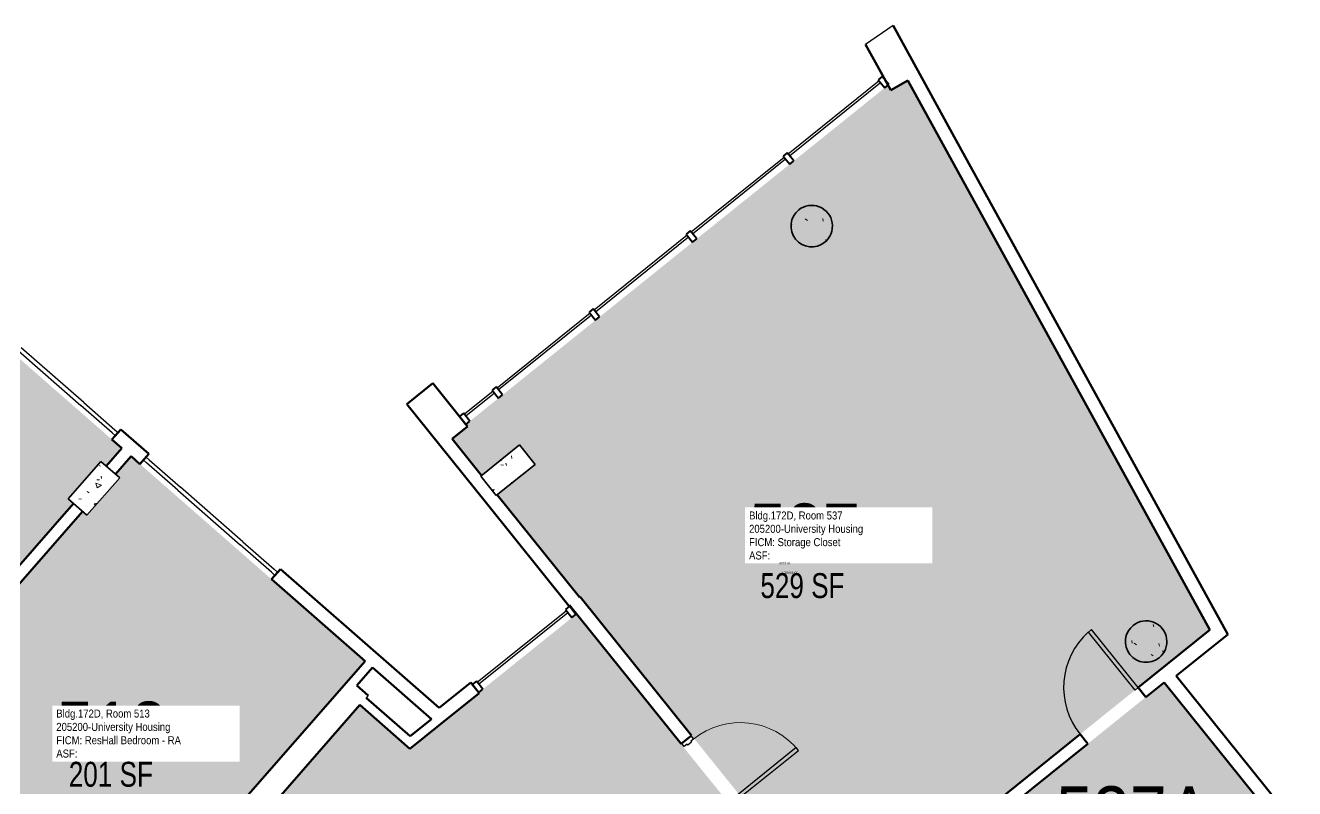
# Model space of a CAD drawing. Extents: x 69237155 to 69239788, y 27657308 to 27659623.
# Drawn here: x 69238387 to 69238999, y 27658619 to 27658987 of the extents above; entities that cross this region are included whole.
import ezdxf
from ezdxf.enums import TextEntityAlignment as Align

# ---------------------------------------------------------------- set-up
doc = ezdxf.new("R2010")
doc.units = 0
doc.header["$LTSCALE"] = 100
doc.header["$MEASUREMENT"] = 0
for name, color, linetype in [('A-COLS', 5, 'CONTINUOUS'), ('A-DOOR', 2, 'CONTINUOUS'), ('A-GLAZ', 1, 'CONTINUOUS'), ('A-IDEN-RNUM', 7, 'CONTINUOUS'), ('A-IDEN-SNUM', 4, 'CONTINUOUS'), ('A-IDEN-VNUM', 4, 'CONTINUOUS'), ('A-WALL', 5, 'CONTINUOUS'), ('AREA-TEXT', 3, 'CONTINUOUS'), ('Rooms-Category-Color', 7, 'CONTINUOUS'), ('Rooms-College-Color', 7, 'CONTINUOUS'), ('Rooms-Department-Color', 7, 'CONTINUOUS'), ('Rooms-Division-Color', 7, 'CONTINUOUS'), ('Rooms-Information', 7, 'CONTINUOUS')]:
    doc.layers.add(name, color=color, linetype=linetype)
doc.styles.add('CP_AREA', font='arial.ttf', dxfattribs={"height": 15})
doc.styles.add('CP_ROOMSNUMBER', font='arial.ttf', dxfattribs={"height": 1})
doc.styles.add('CP_ROOMVNUMBER', font='arial.ttf', dxfattribs={"width": 0.85, "height": 0.075})

# ---------------------------------------------------------------- blocks, each defined once
blk = doc.blocks.new('08_Single-Flush - 08 Door_Single-Flush  3_-0_ x 7_-0_ NO RATING-6385520-LEVEL 5')
at = {"layer": 'A-DOOR', "color": 7}
for p, q in [((16, 2.94), (16, 38.88)), ((18, 38.88), (16, 38.88)), ((18, 2.94), (18, 38.88)), ((18, 2.94), (16, 2.94))]:
    blk.add_line(p, q, dxfattribs=at)
at = {"layer": 'A-DOOR', "lineweight": 25}
blk.add_arc((18, 2.94), 36, 93.18474, 180, dxfattribs=at)

msp = doc.modelspace()

# ---------------------------------------------------------------- hatches: boundary and pattern name
at = {"layer": 'A-COLS', "lineweight": 5}
h = msp.add_hatch(dxfattribs=at)
h.set_pattern_fill('FP_3', color=256, angle=-51.2071, style=0, pattern_type=2)
h.set_pattern_definition([(8.793, (69237985.664, 27658391.619), (19.1337, -19.9577), [2.88, -31.68]), (313.793, (69237985.664, 27658391.62), (15.0201, 25.2405), [2.304, -25.344]), (59.244, (69237987.257, 27658389.955), (34.1539, 5.28216), [2.448, -26.924]), (4.977, (69237990.723, 27658397.397), (26.6445, -31.7803), [4.32, -47.52]), (55.429, (69237992.943, 27658394.748), (51.6444, 4.4977), [3.671, -40.386]), (309.977, (69237990.723, 27658397.397), (51.6445, 4.4976), [3.456, -38.016]), (339.793, (69237992.347, 27658393.423), (7.059, -26.7316), [2.88, -31.68]), (284.793, (69237992.347, 27658393.423), (25.3737, 14.7939), [2.304, -25.344]), (30.244, (69237992.935, 27658391.195), (32.4325, -11.93826), [2.448, -26.924]), (356.2929, (69237985.664, 27658391.619), (8.77226, 9.3093), [1.267, -23.77, 1.267, -24.461, -25.44]), (356.2929, (69237985.664, 27658391.619), (8.77226, 9.3093), [-50.765, 1.267, -24.173]), (326.2929, (69237985.664, 27658391.619), (17.57708, 4.7394), [1.267, -13.402, 1.267, -23.194, -9.696]), (326.2929, (69237985.664, 27658391.619), (17.57708, 4.7394), [-39.13, 1.267, -8.429]), (286.2929, (69237979.221, 27658397.26), (14.85184, -14.15585), [1.267, -8.333, 1.267, -28.685, -39.744]), (286.2929, (69237979.221, 27658397.26), (14.85184, -14.15585), [-39.552, 1.267, -38.477]), (276.293, (69237976.332, 27658399.79), (19.3809, -11.8611), [1.267, -11.213, 1.267, -18.624, -28.224]), (276.293, (69237976.332, 27658399.79), (19.3809, -11.8611), [-32.371, 1.267, -26.957])])
h.paths.add_polyline_path([(69238758.76, 27658883.61), (69238760.38, 27658882.29), (69238762.23, 27658881.33), (69238764.25, 27658880.78), (69238766.34, 27658880.66), (69238768.41, 27658880.98), (69238770.36, 27658881.73), (69238772.12, 27658882.86), (69238773.6, 27658884.33), (69238774.75, 27658886.08), (69238775.5, 27658888.03), (69238775.84, 27658890.09), (69238775.73, 27658892.18), (69238775.2, 27658894.2), (69238774.26, 27658896.07), (69238772.95, 27658897.7), (69238771.33, 27658899.02), (69238769.47, 27658899.98), (69238767.45, 27658900.52), (69238765.36, 27658900.64), (69238763.3, 27658900.32), (69238761.34, 27658899.58), (69238759.59, 27658898.45), (69238758.1, 27658896.97), (69238756.96, 27658895.22), (69238756.2, 27658893.28), (69238755.87, 27658891.21), (69238755.97, 27658889.12), (69238756.5, 27658887.1), (69238757.45, 27658885.24), (69238758.49, 27658883.93)], flags=0)
h = msp.add_hatch(dxfattribs=at)
h.set_pattern_fill('FP_2', color=256, angle=-51.2071, style=0, pattern_type=2)
h.set_pattern_definition([(8.793, (69237985.663, 27658391.618), (19.1337, -19.9577), [2.88, -31.68]), (313.793, (69237985.663, 27658391.618), (15.0201, 25.2405), [2.304, -25.344]), (59.244, (69237987.258, 27658389.955), (34.1539, 5.2822), [2.448, -26.924]), (4.977, (69237990.722, 27658397.396), (26.6445, -31.7803), [4.32, -47.52]), (55.429, (69237992.943, 27658394.748), (51.6444, 4.4977), [3.671, -40.386]), (309.977, (69237990.72, 27658397.396), (51.6445, 4.4976), [3.456, -38.016]), (339.793, (69237992.347, 27658393.421), (7.059, -26.7316), [2.88, -31.68]), (284.793, (69237992.347, 27658393.421), (25.3737, 14.7939), [2.304, -25.344]), (30.244, (69237992.935, 27658391.194), (32.4325, -11.9383), [2.448, -26.924]), (356.2929, (69237985.663, 27658391.618), (8.77226, 9.3093), [1.267, -23.77, 1.267, -24.461, -25.44]), (356.2929, (69237985.663, 27658391.618), (8.77226, 9.3093), [-50.765, 1.267, -24.173]), (326.293, (69237985.663, 27658391.618), (17.57708, 4.7394), [1.267, -13.402, 1.267, -23.194, -9.696]), (326.293, (69237985.663, 27658391.618), (17.57708, 4.7394), [-39.13, 1.267, -8.429]), (286.2929, (69237979.221, 27658397.26), (14.85184, -14.15585), [1.267, -8.333, 1.267, -28.685, -39.744]), (286.2929, (69237979.221, 27658397.26), (14.85184, -14.15585), [-39.552, 1.267, -38.477]), (276.293, (69237976.331, 27658399.79), (19.3809, -11.8611), [1.267, -11.213, 1.267, -18.624, -28.224]), (276.293, (69237976.331, 27658399.79), (19.3809, -11.8611), [-32.371, 1.267, -26.957])])
h.paths.add_polyline_path([(69238613.83, 27658760.74), (69238632.53, 27658775.78), (69238625.02, 27658785.13), (69238606.31, 27658770.1), (69238613.17, 27658761.56)], flags=0)
h = msp.add_hatch(dxfattribs=at)
h.set_pattern_fill('FP_16', color=256, angle=-41.2071, style=0, pattern_type=2)
h.set_pattern_definition([(8.793, (69237985.663, 27658391.618), (19.1337, -19.9577), [2.88, -31.68]), (313.793, (69237985.663, 27658391.618), (15.0201, 25.2405), [2.304, -25.344]), (59.244, (69237987.257, 27658389.955), (34.1539, 5.2822), [2.448, -26.924]), (4.977, (69237990.723, 27658397.396), (26.6445, -31.7803), [4.32, -47.52]), (55.429, (69237992.943, 27658394.748), (51.6444, 4.4977), [3.671, -40.386]), (309.977, (69237990.723, 27658397.396), (51.6445, 4.4976), [3.456, -38.016]), (339.793, (69237992.347, 27658393.422), (7.059, -26.7316), [2.88, -31.68]), (284.793, (69237992.347, 27658393.422), (25.3737, 14.7939), [2.304, -25.344]), (30.244, (69237992.935, 27658391.195), (32.4325, -11.9383), [2.448, -26.924]), (356.293, (69237985.663, 27658391.618), (8.77226, 9.3093), [1.267, -23.77, 1.267, -24.461, -25.44]), (356.293, (69237985.663, 27658391.618), (8.77226, 9.3093), [-50.765, 1.267, -24.173]), (326.293, (69237985.663, 27658391.618), (17.5771, 4.7394), [1.267, -13.402, 1.267, -23.194, -9.696]), (326.293, (69237985.663, 27658391.618), (17.5771, 4.7394), [-39.13, 1.267, -8.429]), (286.293, (69237979.221, 27658397.26), (14.85184, -14.15585), [1.267, -8.333, 1.267, -28.685, -39.744]), (286.293, (69237979.221, 27658397.26), (14.85184, -14.15585), [-39.552, 1.267, -38.477]), (276.293, (69237976.332, 27658399.79), (19.3809, -11.8611), [1.267, -11.213, 1.267, -18.624, -28.224]), (276.293, (69237976.332, 27658399.79), (19.3809, -11.8611), [-32.371, 1.267, -26.957])])
h.paths.add_polyline_path([(69238407.49, 27658759.11), (69238416.52, 27658751.2), (69238432.33, 27658769.26), (69238423.3, 27658777.16), (69238416.3, 27658769.17)], flags=0)
h = msp.add_hatch(dxfattribs=at)
h.set_pattern_fill('FP_4', color=256, angle=-51.2071, style=0, pattern_type=2)
h.set_pattern_definition([(8.793, (69237985.664, 27658391.619), (19.1337, -19.9577), [2.88, -31.68]), (313.793, (69237985.664, 27658391.619), (15.0201, 25.2405), [2.304, -25.344]), (59.244, (69237987.257, 27658389.955), (34.1539, 5.28216), [2.448, -26.924]), (4.977, (69237990.723, 27658397.397), (26.6445, -31.7803), [4.32, -47.52]), (55.429, (69237992.943, 27658394.75), (51.6444, 4.4977), [3.671, -40.386]), (309.977, (69237990.723, 27658397.397), (51.6445, 4.4976), [3.456, -38.016]), (339.793, (69237992.347, 27658393.422), (7.059, -26.7316), [2.88, -31.68]), (284.793, (69237992.347, 27658393.422), (25.3737, 14.7939), [2.304, -25.344]), (30.244, (69237992.935, 27658391.195), (32.4325, -11.93826), [2.448, -26.924]), (356.2929, (69237985.664, 27658391.619), (8.77226, 9.3093), [1.267, -23.77, 1.267, -24.461, -25.44]), (356.2929, (69237985.664, 27658391.619), (8.77226, 9.3093), [-50.765, 1.267, -24.173]), (326.2929, (69237985.664, 27658391.619), (17.57708, 4.7394), [1.267, -13.402, 1.267, -23.194, -9.696]), (326.2929, (69237985.664, 27658391.619), (17.57708, 4.7394), [-39.13, 1.267, -8.429]), (286.2929, (69237979.221, 27658397.26), (14.85184, -14.15585), [1.267, -8.333, 1.267, -28.685, -39.744]), (286.2929, (69237979.221, 27658397.26), (14.85184, -14.15585), [-39.552, 1.267, -38.477]), (276.293, (69237976.332, 27658399.79), (19.3809, -11.8611), [1.267, -11.213, 1.267, -18.624, -28.224]), (276.293, (69237976.332, 27658399.79), (19.3809, -11.8611), [-32.371, 1.267, -26.957])])
h.paths.add_polyline_path([(69238919.93, 27658683.29), (69238921.55, 27658681.97), (69238923.41, 27658681.02), (69238925.43, 27658680.47), (69238927.51, 27658680.35), (69238929.58, 27658680.67), (69238931.53, 27658681.41), (69238933.29, 27658682.55), (69238934.77, 27658684.02), (69238935.92, 27658685.77), (69238936.68, 27658687.72), (69238937.01, 27658689.78), (69238936.91, 27658691.87), (69238936.37, 27658693.89), (69238935.43, 27658695.76), (69238934.12, 27658697.39), (69238932.5, 27658698.71), (69238930.64, 27658699.66), (69238928.63, 27658700.21), (69238926.43, 27658700.31), (69238924.47, 27658700.01), (69238922.52, 27658699.27), (69238920.76, 27658698.13), (69238919.28, 27658696.66), (69238918.13, 27658694.91), (69238917.38, 27658692.96), (69238917.04, 27658690.9), (69238917.14, 27658688.81), (69238917.68, 27658686.79), (69238918.62, 27658684.92), (69238919.67, 27658683.62)], flags=0)
at = {"layer": 'Rooms-Category-Color', "true_color": 0x728ef3}
for points in [[(69238731.73, 27658615.52), (69238781.19, 27658554), (69238799.18, 27658568.46), (69238848.06, 27658607.75), (69238850.16, 27658609.43), (69238934.56, 27658677.28), (69238957.8, 27658695.95), (69238812.24, 27658960.8), (69238803.91, 27658956.22), (69238802.63, 27658958.56), (69238599.16, 27658795.02), (69238599.95, 27658794.04), (69238592.54, 27658788.09), (69238606.73, 27658770.44), (69238625.02, 27658785.13), (69238632.53, 27658775.78), (69238614.25, 27658761.08), (69238652.35, 27658713.68), (69238653.94, 27658711.71), (69238654.23, 27658711.94), (69238659.44, 27658705.46), (69238703.52, 27658650.62)], [(69238306.08, 27658638.17), (69238410.03, 27658756.88), (69238407.49, 27658759.11), (69238423.3, 27658777.16), (69238425.84, 27658774.94), (69238433.38, 27658783.55), (69238301.53, 27658899), (69238240.02, 27658828.76), (69238276.14, 27658797.13), (69238210.34, 27658722)], [(69238414.45, 27658753.01), (69238310.5, 27658634.29), (69238351.03, 27658598.8), (69238423.35, 27658535.48), (69238539.08, 27658667.65), (69238543.08, 27658672.21), (69238550.65, 27658680.86), (69238437.8, 27658779.68), (69238430.26, 27658771.07), (69238432.33, 27658769.26), (69238416.52, 27658751.2)], [(69238935.71, 27658670.66), (69238853.79, 27658604.81), (69238903.93, 27658542.44), (69238985.85, 27658608.29)]]:
    msp.add_hatch(color=171, dxfattribs=at).paths.add_polyline_path(points)
at = {"layer": 'Rooms-Category-Color', "true_color": 0xadadad}
msp.add_hatch(color=253, dxfattribs=at).paths.add_polyline_path([(69238346.25, 27658593.35), (69238304.58, 27658545.75), (69238279.52, 27658517.14), (69238332.06, 27658471.13), (69238336.57, 27658467.18), (69238332.29, 27658462.29), (69238327.78, 27658466.24), (69238150.66, 27658262.45), (69238154.42, 27658259.16), (69238150.14, 27658254.27), (69238041.26, 27658349.6), (69237980.21, 27658279.88), (69237987.17, 27658273.79), (69237966.09, 27658249.72), (69237990.16, 27658228.63), (69237984.07, 27658221.68), (69238131.83, 27658092.29), (69238137.93, 27658099.25), (69238168.63, 27658072.36), (69238193.37, 27658092.24), (69238191.81, 27658094.19), (69238258.88, 27658148.1), (69238257.31, 27658150.05), (69238417.05, 27658278.45), (69238420.19, 27658274.56), (69238438.49, 27658289.27), (69238436.93, 27658291.22), (69238469.66, 27658317.53), (69238427, 27658370.61), (69238726.65, 27658611.48), (69238652.25, 27658703.44), (69238605.4, 27658665.78), (69238605.6, 27658665.53), (69238572.22, 27658638.71), (69238548.15, 27658659.79), (69238427.6, 27658522.12)])
at = {"layer": 'Rooms-College-Color', "true_color": 0xadadad}
for points in [[(69238731.73, 27658615.52), (69238781.19, 27658554), (69238799.18, 27658568.46), (69238848.06, 27658607.75), (69238850.16, 27658609.43), (69238934.56, 27658677.28), (69238957.8, 27658695.95), (69238812.24, 27658960.8), (69238803.91, 27658956.22), (69238802.63, 27658958.56), (69238599.16, 27658795.02), (69238599.95, 27658794.04), (69238592.54, 27658788.09), (69238606.73, 27658770.44), (69238625.02, 27658785.13), (69238632.53, 27658775.78), (69238614.25, 27658761.08), (69238652.35, 27658713.68), (69238653.94, 27658711.71), (69238654.23, 27658711.94), (69238659.44, 27658705.46), (69238703.52, 27658650.62)], [(69238306.08, 27658638.17), (69238410.03, 27658756.88), (69238407.49, 27658759.11), (69238423.3, 27658777.16), (69238425.84, 27658774.94), (69238433.38, 27658783.55), (69238301.53, 27658899), (69238240.02, 27658828.76), (69238276.14, 27658797.13), (69238210.34, 27658722)], [(69238414.45, 27658753.01), (69238310.5, 27658634.29), (69238351.03, 27658598.8), (69238423.35, 27658535.48), (69238539.08, 27658667.65), (69238543.08, 27658672.21), (69238550.65, 27658680.86), (69238437.8, 27658779.68), (69238430.26, 27658771.07), (69238432.33, 27658769.26), (69238416.52, 27658751.2)], [(69238346.25, 27658593.35), (69238304.58, 27658545.75), (69238279.52, 27658517.14), (69238332.06, 27658471.13), (69238336.57, 27658467.18), (69238332.29, 27658462.29), (69238327.78, 27658466.24), (69238150.66, 27658262.45), (69238154.42, 27658259.16), (69238150.14, 27658254.27), (69238041.26, 27658349.6), (69237980.21, 27658279.88), (69237987.17, 27658273.79), (69237966.09, 27658249.72), (69237990.16, 27658228.63), (69237984.07, 27658221.68), (69238131.83, 27658092.29), (69238137.93, 27658099.25), (69238168.63, 27658072.36), (69238193.37, 27658092.24), (69238191.81, 27658094.19), (69238258.88, 27658148.1), (69238257.31, 27658150.05), (69238417.05, 27658278.45), (69238420.19, 27658274.56), (69238438.49, 27658289.27), (69238436.93, 27658291.22), (69238469.66, 27658317.53), (69238427, 27658370.61), (69238726.65, 27658611.48), (69238652.25, 27658703.44), (69238605.4, 27658665.78), (69238605.6, 27658665.53), (69238572.22, 27658638.71), (69238548.15, 27658659.79), (69238427.6, 27658522.12)], [(69238935.71, 27658670.66), (69238853.79, 27658604.81), (69238903.93, 27658542.44), (69238985.85, 27658608.29)]]:
    msp.add_hatch(color=253, dxfattribs=at).paths.add_polyline_path(points)
at = {"layer": 'Rooms-Department-Color', "true_color": 0x604aed}
for points in [[(69238731.73, 27658615.52), (69238781.19, 27658554), (69238799.18, 27658568.46), (69238848.06, 27658607.75), (69238850.16, 27658609.43), (69238934.56, 27658677.28), (69238957.8, 27658695.95), (69238812.24, 27658960.8), (69238803.91, 27658956.22), (69238802.63, 27658958.56), (69238599.16, 27658795.02), (69238599.95, 27658794.04), (69238592.54, 27658788.09), (69238606.73, 27658770.44), (69238625.02, 27658785.13), (69238632.53, 27658775.78), (69238614.25, 27658761.08), (69238652.35, 27658713.68), (69238653.94, 27658711.71), (69238654.23, 27658711.94), (69238659.44, 27658705.46), (69238703.52, 27658650.62)], [(69238306.08, 27658638.17), (69238410.03, 27658756.88), (69238407.49, 27658759.11), (69238423.3, 27658777.16), (69238425.84, 27658774.94), (69238433.38, 27658783.55), (69238301.53, 27658899), (69238240.02, 27658828.76), (69238276.14, 27658797.13), (69238210.34, 27658722)], [(69238414.45, 27658753.01), (69238310.5, 27658634.29), (69238351.03, 27658598.8), (69238423.35, 27658535.48), (69238539.08, 27658667.65), (69238543.08, 27658672.21), (69238550.65, 27658680.86), (69238437.8, 27658779.68), (69238430.26, 27658771.07), (69238432.33, 27658769.26), (69238416.52, 27658751.2)], [(69238935.71, 27658670.66), (69238853.79, 27658604.81), (69238903.93, 27658542.44), (69238985.85, 27658608.29)]]:
    msp.add_hatch(color=173, dxfattribs=at).paths.add_polyline_path(points)
at = {"layer": 'Rooms-Department-Color', "true_color": 0xacacac}
msp.add_hatch(color=253, dxfattribs=at).paths.add_polyline_path([(69238346.25, 27658593.35), (69238304.58, 27658545.75), (69238279.52, 27658517.14), (69238332.06, 27658471.13), (69238336.57, 27658467.18), (69238332.29, 27658462.29), (69238327.78, 27658466.24), (69238150.66, 27658262.45), (69238154.42, 27658259.16), (69238150.14, 27658254.27), (69238041.26, 27658349.6), (69237980.21, 27658279.88), (69237987.17, 27658273.79), (69237966.09, 27658249.72), (69237990.16, 27658228.63), (69237984.07, 27658221.68), (69238131.83, 27658092.29), (69238137.93, 27658099.25), (69238168.63, 27658072.36), (69238193.37, 27658092.24), (69238191.81, 27658094.19), (69238258.88, 27658148.1), (69238257.31, 27658150.05), (69238417.05, 27658278.45), (69238420.19, 27658274.56), (69238438.49, 27658289.27), (69238436.93, 27658291.22), (69238469.66, 27658317.53), (69238427, 27658370.61), (69238726.65, 27658611.48), (69238652.25, 27658703.44), (69238605.4, 27658665.78), (69238605.6, 27658665.53), (69238572.22, 27658638.71), (69238548.15, 27658659.79), (69238427.6, 27658522.12)])
at = {"layer": 'Rooms-Division-Color', "true_color": 0x604aed}
for points in [[(69238731.73, 27658615.52), (69238781.19, 27658554), (69238799.18, 27658568.46), (69238848.06, 27658607.75), (69238850.16, 27658609.43), (69238934.56, 27658677.28), (69238957.8, 27658695.95), (69238812.24, 27658960.8), (69238803.91, 27658956.22), (69238802.63, 27658958.56), (69238599.16, 27658795.02), (69238599.95, 27658794.04), (69238592.54, 27658788.09), (69238606.73, 27658770.44), (69238625.02, 27658785.13), (69238632.53, 27658775.78), (69238614.25, 27658761.08), (69238652.35, 27658713.68), (69238653.94, 27658711.71), (69238654.23, 27658711.94), (69238659.44, 27658705.46), (69238703.52, 27658650.62)], [(69238306.08, 27658638.17), (69238410.03, 27658756.88), (69238407.49, 27658759.11), (69238423.3, 27658777.16), (69238425.84, 27658774.94), (69238433.38, 27658783.55), (69238301.53, 27658899), (69238240.02, 27658828.76), (69238276.14, 27658797.13), (69238210.34, 27658722)], [(69238414.45, 27658753.01), (69238310.5, 27658634.29), (69238351.03, 27658598.8), (69238423.35, 27658535.48), (69238539.08, 27658667.65), (69238543.08, 27658672.21), (69238550.65, 27658680.86), (69238437.8, 27658779.68), (69238430.26, 27658771.07), (69238432.33, 27658769.26), (69238416.52, 27658751.2)], [(69238935.71, 27658670.66), (69238853.79, 27658604.81), (69238903.93, 27658542.44), (69238985.85, 27658608.29)]]:
    msp.add_hatch(color=173, dxfattribs=at).paths.add_polyline_path(points)
at = {"layer": 'Rooms-Division-Color', "true_color": 0xadadad}
msp.add_hatch(color=253, dxfattribs=at).paths.add_polyline_path([(69238346.25, 27658593.35), (69238304.58, 27658545.75), (69238279.52, 27658517.14), (69238332.06, 27658471.13), (69238336.57, 27658467.18), (69238332.29, 27658462.29), (69238327.78, 27658466.24), (69238150.66, 27658262.45), (69238154.42, 27658259.16), (69238150.14, 27658254.27), (69238041.26, 27658349.6), (69237980.21, 27658279.88), (69237987.17, 27658273.79), (69237966.09, 27658249.72), (69237990.16, 27658228.63), (69237984.07, 27658221.68), (69238131.83, 27658092.29), (69238137.93, 27658099.25), (69238168.63, 27658072.36), (69238193.37, 27658092.24), (69238191.81, 27658094.19), (69238258.88, 27658148.1), (69238257.31, 27658150.05), (69238417.05, 27658278.45), (69238420.19, 27658274.56), (69238438.49, 27658289.27), (69238436.93, 27658291.22), (69238469.66, 27658317.53), (69238427, 27658370.61), (69238726.65, 27658611.48), (69238652.25, 27658703.44), (69238605.4, 27658665.78), (69238605.6, 27658665.53), (69238572.22, 27658638.71), (69238548.15, 27658659.79), (69238427.6, 27658522.12)])

# ---------------------------------------------------------------- linework, layer by layer
at = {"layer": 'A-COLS', "lineweight": 35}
for p, q in [((69238625.02, 27658785.13), (69238606.31, 27658770.1)), ((69238632.53, 27658775.78), (69238625.02, 27658785.13)), ((69238423.3, 27658777.16), (69238407.49, 27658759.11)), ((69238432.33, 27658769.26), (69238423.3, 27658777.16)), ((69238613.83, 27658760.74), (69238632.53, 27658775.78)), ((69238416.52, 27658751.2), (69238432.33, 27658769.26)), ((69238606.31, 27658770.1), (69238613.83, 27658760.74)), ((69238407.49, 27658759.11), (69238416.52, 27658751.2))]:
    msp.add_line(p, q, dxfattribs=at)
for centre, start, end in [((69238765.85, 27658890.65), 308.7929, 128.7929), ((69238765.85, 27658890.65), 128.7929, 308.7929), ((69238927.03, 27658690.34), 128.7929, 308.7929), ((69238927.03, 27658690.34), 308.7929, 128.7929)]:
    msp.add_arc(centre, 10, start, end, dxfattribs=at)
at = {"layer": 'A-DOOR'}
for p, q in [((69238708.89, 27658643.35), (69238707.52, 27658642.25)), ((69238707.63, 27658644.91), (69238708.89, 27658643.35)), ((69238704.41, 27658639.75), (69238703.15, 27658641.31)), ((69238705.77, 27658640.84), (69238704.41, 27658639.75)), ((69238706.16, 27658640.36), (69238705.77, 27658640.84)), ((69238707.91, 27658641.77), (69238706.16, 27658640.36)), ((69238707.52, 27658642.25), (69238707.91, 27658641.77)), ((69238758.4, 27658639.21), (69238730.35, 27658616.65)), ((69238731.44, 27658615.29), (69238759.5, 27658637.84)), ((69238759.5, 27658637.84), (69238758.4, 27658639.21))]:
    msp.add_line(p, q, dxfattribs=at)
at = {"layer": 'A-DOOR', "lineweight": 5}
msp.add_arc((69238731.44, 27658615.29), 36, 38.7929, 128.7929, dxfattribs=at)
at = {"layer": 'A-GLAZ', "lineweight": 40, "extrusion": (0, 0, -1)}
for p, q in [((69238799.84, 27658962.74), (69238797.89, 27658961.17)), ((69238797.89, 27658961.17), (69238801.02, 27658957.27)), ((69238802.97, 27658958.84), (69238799.84, 27658962.74)), ((69238801.02, 27658957.27), (69238802.97, 27658958.84)), ((69238754.05, 27658925.93), (69238752.1, 27658924.36)), ((69238752.1, 27658924.36), (69238755.23, 27658920.47)), ((69238757.18, 27658922.03), (69238754.05, 27658925.93)), ((69238755.23, 27658920.47), (69238757.18, 27658922.03)), ((69238707.28, 27658888.34), (69238705.33, 27658886.77)), ((69238710.41, 27658884.44), (69238707.28, 27658888.34)), ((69238705.33, 27658886.77), (69238708.46, 27658882.88)), ((69238708.46, 27658882.88), (69238710.41, 27658884.44)), ((69238660.52, 27658850.75), (69238658.57, 27658849.18)), ((69238658.57, 27658849.18), (69238661.7, 27658845.29)), ((69238663.65, 27658846.85), (69238660.52, 27658850.75)), ((69238661.7, 27658845.29), (69238663.65, 27658846.85)), ((69238613.75, 27658813.16), (69238611.8, 27658811.59)), ((69238611.8, 27658811.59), (69238614.94, 27658807.7)), ((69238616.88, 27658809.26), (69238613.75, 27658813.16)), ((69238614.94, 27658807.7), (69238616.88, 27658809.26)), ((69238604.22, 27658671.24), (69238602.27, 27658669.68)), ((69238602.27, 27658669.68), (69238605.4, 27658665.78)), ((69238607.35, 27658667.35), (69238604.22, 27658671.24)), ((69238605.4, 27658665.78), (69238607.35, 27658667.35))]:
    msp.add_line(p, q, dxfattribs=at)
at = {"layer": 'A-GLAZ'}
for p, q in [((69238798.36, 27658960.59), (69238754.52, 27658925.35)), ((69238755.14, 27658924.57), (69238798.98, 27658959.81)), ((69238798.98, 27658959.81), (69238798.36, 27658960.59)), ((69238754.52, 27658925.35), (69238755.14, 27658924.57)), ((69238752.57, 27658923.78), (69238707.75, 27658887.75)), ((69238708.38, 27658886.98), (69238753.19, 27658923)), ((69238753.19, 27658923), (69238752.57, 27658923.78)), ((69238707.75, 27658887.75), (69238708.38, 27658886.98)), ((69238705.8, 27658886.19), (69238660.99, 27658850.16)), ((69238661.61, 27658849.38), (69238706.43, 27658885.41)), ((69238706.43, 27658885.41), (69238705.8, 27658886.19)), ((69238659.04, 27658848.6), (69238614.22, 27658812.57)), ((69238614.85, 27658811.79), (69238659.66, 27658847.82)), ((69238659.66, 27658847.82), (69238659.04, 27658848.6)), ((69238660.99, 27658850.16), (69238661.61, 27658849.38)), ((69238383.58, 27658830.47), (69238413.68, 27658804.12)), ((69238415, 27658805.62), (69238384.9, 27658831.98)), ((69238612.27, 27658811.01), (69238598.45, 27658799.9)), ((69238599.08, 27658799.12), (69238612.9, 27658810.23)), ((69238612.9, 27658810.23), (69238612.27, 27658811.01)), ((69238614.22, 27658812.57), (69238614.85, 27658811.79)), ((69238428.72, 27658790.94), (69238413.68, 27658804.12)), ((69238415, 27658805.62), (69238430.04, 27658792.45)), ((69238598.45, 27658799.9), (69238599.08, 27658799.12)), ((69238430.23, 27658789.63), (69238428.72, 27658790.94)), ((69238430.04, 27658792.45), (69238431.55, 27658791.13)), ((69238445.28, 27658776.45), (69238443.77, 27658777.77)), ((69238445.09, 27658779.27), (69238446.59, 27658777.96)), ((69238446.59, 27658777.96), (69238461.64, 27658764.78)), ((69238460.32, 27658763.28), (69238445.28, 27658776.45)), ((69238460.32, 27658763.28), (69238490.42, 27658736.92)), ((69238491.73, 27658738.43), (69238461.64, 27658764.78)), ((69238505.46, 27658723.75), (69238490.42, 27658736.92)), ((69238491.73, 27658738.43), (69238506.78, 27658725.25)), ((69238507.16, 27658722.27), (69238505.46, 27658723.75)), ((69238506.78, 27658725.25), (69238508.47, 27658723.77)), ((69238647.64, 27658705.18), (69238604.69, 27658670.66)), ((69238605.32, 27658669.88), (69238648.26, 27658704.4)), ((69238648.26, 27658704.4), (69238647.64, 27658705.18)), ((69238604.69, 27658670.66), (69238605.32, 27658669.88))]:
    msp.add_line(p, q, dxfattribs=at)
at = {"layer": 'A-GLAZ', "lineweight": 40}
for p, q in [((69238597.98, 27658800.48), (69238596.03, 27658798.91)), ((69238596.03, 27658798.91), (69238599.16, 27658795.02)), ((69238601.11, 27658796.58), (69238597.98, 27658800.48)), ((69238599.16, 27658795.02), (69238601.11, 27658796.58)), ((69238649.12, 27658707.33), (69238647.17, 27658705.77)), ((69238647.17, 27658705.77), (69238650.3, 27658701.87)), ((69238652.25, 27658703.44), (69238649.12, 27658707.33)), ((69238650.3, 27658701.87), (69238652.25, 27658703.44))]:
    msp.add_line(p, q, dxfattribs=at)
at = {"layer": 'A-WALL'}
for p, q in [((69238805.03, 27658987.4), (69238791.82, 27658978.22)), ((69238552.11, 27658664.31), (69238551.19, 27658663.27))]:
    msp.add_line(p, q, dxfattribs=at)
at = {"layer": 'A-WALL', "lineweight": 50}
for p, q in [((69238833.61, 27658935.4), (69238805.03, 27658987.4)), ((69238791.82, 27658978.22), (69238803.91, 27658956.22)), ((69238803.91, 27658956.22), (69238812.24, 27658960.8)), ((69238812.24, 27658960.8), (69238957.8, 27658695.95)), ((69238966.43, 27658693.75), (69238833.61, 27658935.4)), ((69238583.19, 27658814.89), (69238570.72, 27658804.87)), ((69238599.95, 27658794.04), (69238583.19, 27658814.89)), ((69238570.72, 27658804.87), (69238609.18, 27658757.01)), ((69238432.87, 27658792.64), (69238428.58, 27658787.75)), ((69238446.41, 27658780.78), (69238432.87, 27658792.64)), ((69238592.54, 27658788.09), (69238599.95, 27658794.04)), ((69238428.58, 27658787.75), (69238433.38, 27658783.55)), ((69238606.73, 27658770.44), (69238592.54, 27658788.09)), ((69238433.38, 27658783.55), (69238425.84, 27658774.94)), ((69238430.26, 27658771.07), (69238437.8, 27658779.68)), ((69238437.8, 27658779.68), (69238442.12, 27658775.89)), ((69238442.12, 27658775.89), (69238446.41, 27658780.78)), ((69238653.94, 27658711.71), (69238614.25, 27658761.08)), ((69238410.03, 27658756.88), (69238306.08, 27658638.17)), ((69238609.18, 27658757.01), (69238648.87, 27658707.64)), ((69238310.5, 27658634.29), (69238414.45, 27658753.01)), ((69238509.79, 27658725.28), (69238505.51, 27658720.39)), ((69238586.25, 27658658.32), (69238509.79, 27658725.28)), ((69238505.51, 27658720.39), (69238550.65, 27658680.86)), ((69238654.23, 27658711.94), (69238653.94, 27658711.71)), ((69238707.93, 27658645.14), (69238654.23, 27658711.94)), ((69238648.87, 27658707.64), (69238649.17, 27658707.87)), ((69238649.17, 27658707.87), (69238702.86, 27658641.07)), ((69238957.8, 27658695.95), (69238923.25, 27658668.19)), ((69238941.56, 27658673.76), (69238966.43, 27658693.75)), ((69238423.35, 27658535.48), (69238550.65, 27658680.86)), ((69238546.56, 27658669.17), (69238554.13, 27658677.81)), ((69238554.13, 27658677.81), (69238582.54, 27658652.93)), ((69238998.59, 27658602.81), (69238941.56, 27658673.76)), ((69238552.11, 27658664.31), (69238546.56, 27658669.17)), ((69238601.53, 27658670.6), (69238586.25, 27658658.32)), ((69238605.6, 27658665.53), (69238601.53, 27658670.6)), ((69238923.25, 27658668.19), (69238926.93, 27658663.61)), ((69238926.93, 27658663.61), (69238935.71, 27658670.66)), ((69238935.71, 27658670.66), (69238985.85, 27658608.29)), ((69238572.35, 27658644.74), (69238551.19, 27658663.27)), ((69238586.07, 27658649.84), (69238605.6, 27658665.53)), ((69238427.6, 27658522.12), (69238548.15, 27658659.79)), ((69238548.15, 27658659.79), (69238572.22, 27658638.71)), ((69238572.22, 27658638.71), (69238586.07, 27658649.84)), ((69238582.54, 27658652.93), (69238572.35, 27658644.74)), ((69238702.86, 27658641.07), (69238707.93, 27658645.14)), ((69238895.19, 27658645.63), (69238781.19, 27658554)), ((69238898.87, 27658641.05), (69238895.19, 27658645.63)), ((69238853.79, 27658604.81), (69238898.87, 27658641.05))]:
    msp.add_line(p, q, dxfattribs=at)

# ---------------------------------------------------------------- block references
at = {"layer": 'A-DOOR', "rotation": 38.79290478130372}
msp.add_blockref('08_Single-Flush - 08 Door_Single-Flush  3_-0_ x 7_-0_ NO RATING-6385520-LEVEL 5', (69238911.06, 27658654.62), dxfattribs=at)

# ---------------------------------------------------------------- texts
at = {"layer": 'A-IDEN-RNUM', "linetype": 'ByBlock', "style": 'CP_ROOMSNUMBER'}
for s, p in [('0537-00', (69238750.36, 27658727.51)), ('0513-00', (69238410.48, 27658638.09))]:
    msp.add_text(s, height=1, dxfattribs=at).set_placement(p)
at = {"layer": 'A-IDEN-SNUM', "linetype": 'ByBlock', "style": 'CP_ROOMSNUMBER'}
for s, p in [('172D053700', (69238751.2, 27658723.12)), ('172D051300', (69238410.48, 27658638.09))]:
    msp.add_text(s, height=1, dxfattribs=at).set_placement(p)
at = {"layer": 'A-IDEN-VNUM', "linetype": 'ByBlock', "style": 'CP_ROOMVNUMBER', "width": 0.85}
for s, p in [('537', (69238762.41, 27658743.36)), ('513', (69238428.54, 27658647.87)), ('537A', (69238920.94, 27658607.06))]:
    msp.add_text(s, height=27, dxfattribs=at).set_placement(p, align=Align.MIDDLE_CENTER)
at = {"layer": 'AREA-TEXT', "style": 'CP_AREA', "width": 0.75}
for s, p in [('529 SF', (69238761.39, 27658717.32)), ('201 SF', (69238428.08, 27658626.38))]:
    msp.add_text(s, height=12, dxfattribs=at).set_placement(p, align=Align.MIDDLE_CENTER)

# ---------------------------------------------------------------- next in the draw order: texts
at = {"layer": 'Rooms-Information', "char_height": 3.8571, "width": 86.4, "attachment_point": 7, "style": 'CP_ROOMVNUMBER', "bg_fill": 3, "box_fill_scale": 1.5, "bg_fill_color": 256, "bg_fill_true_color": 13158600, "bg_fill_transparency": 0}
for s, insert in [('Bldg.172D, Room 537^M^J205200-University Housing^M^JFICM: Storage Closet^M^JASF: ', (69238735.66, 27658729.86)), ('Bldg.172D, Room 513^M^J205200-University Housing^M^JFICM: ResHall Bedroom - RA^M^JASF: ', (69238401.79, 27658634.37))]:
    msp.add_mtext(s, dxfattribs=dict(at, insert=insert))

doc.saveas('drawing.dxf')
